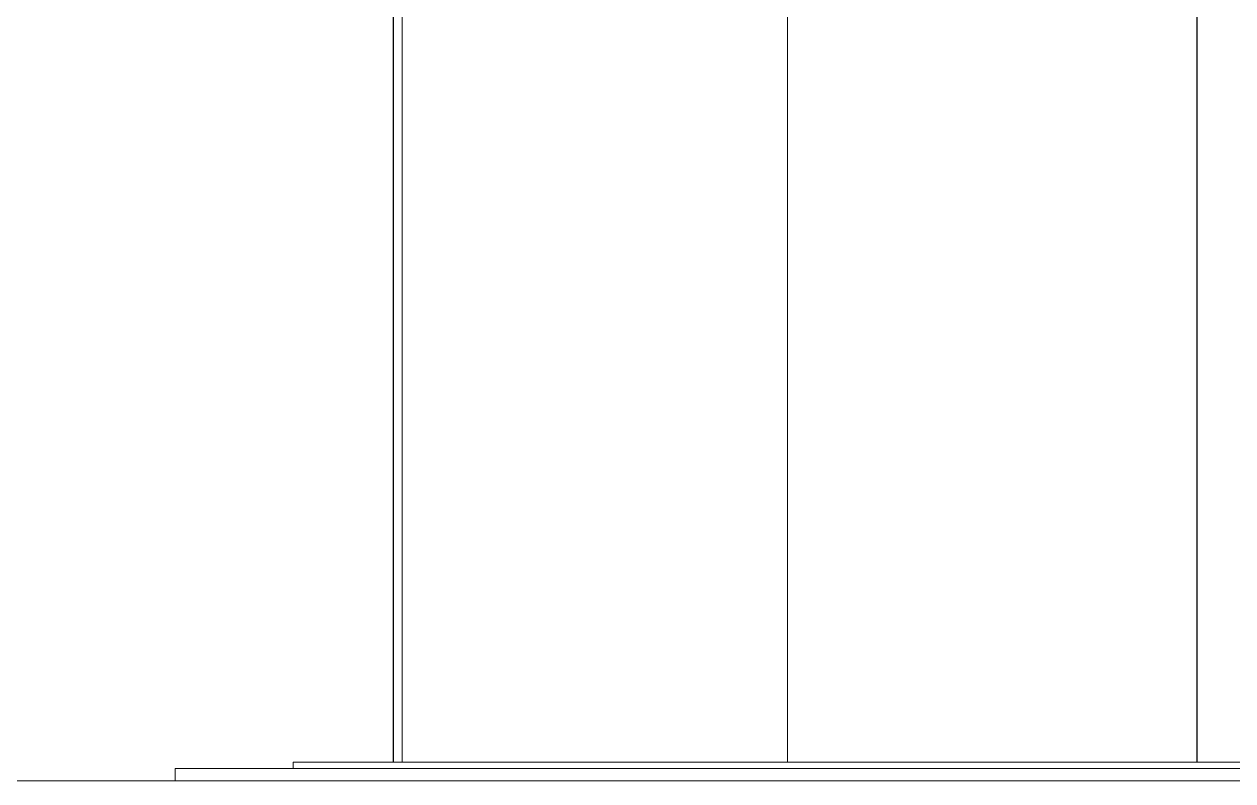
# Model space of a CAD drawing. Header units: millimetres. Extents: x 19901 to 56688, y 13732 to 29551.
# Drawn here: x 31002.3 to 31293.7, y 20711.8 to 20894.2 of the extents above; entities that cross this region are included whole.
import ezdxf

# ---------------------------------------------------------------- set-up
doc = ezdxf.new("R2010")
doc.units = ezdxf.units.MM
doc.layers.add('MURO', color=1, linetype='Continuous', lineweight=25)
doc.layers.add('Wall', color=7, linetype='Continuous', lineweight=20)
doc.layers.add('VERDE_giardino_garden', color=7, linetype='Continuous', lineweight=5, true_color=0x426227)

msp = doc.modelspace()

# ---------------------------------------------------------------- linework, layer by layer
at = {"layer": 'MURO'}
for p, q in [((31091.3, 21341.82), (31091.3, 20716.32)), ((31285.01, 21341.82), (31285.01, 20716.32))]:
    msp.add_line(p, q, dxfattribs=at)
at = {"layer": 'VERDE_giardino_garden'}
for p, q in [((31093.47, 20716.32), (31093.47, 20941.82)), ((31186.34, 20716.32), (31186.34, 20941.82))]:
    msp.add_line(p, q, dxfattribs=at)
at = {"layer": 'Wall'}
for p, q in [((31067.14, 20716.32), (31067.14, 20714.82)), ((31067.14, 20714.82), (31067.14, 20716.32)), ((31067.14, 20716.32), (31607.14, 20716.32)), ((31038.69, 20714.82), (31038.69, 20711.82)), ((31038.69, 20711.82), (31038.69, 20714.82)), ((31038.69, 20714.82), (32190.69, 20714.82)), ((30482.32, 20711.82), (33089.66, 20711.82))]:
    msp.add_line(p, q, dxfattribs=at)

doc.saveas('drawing.dxf')
